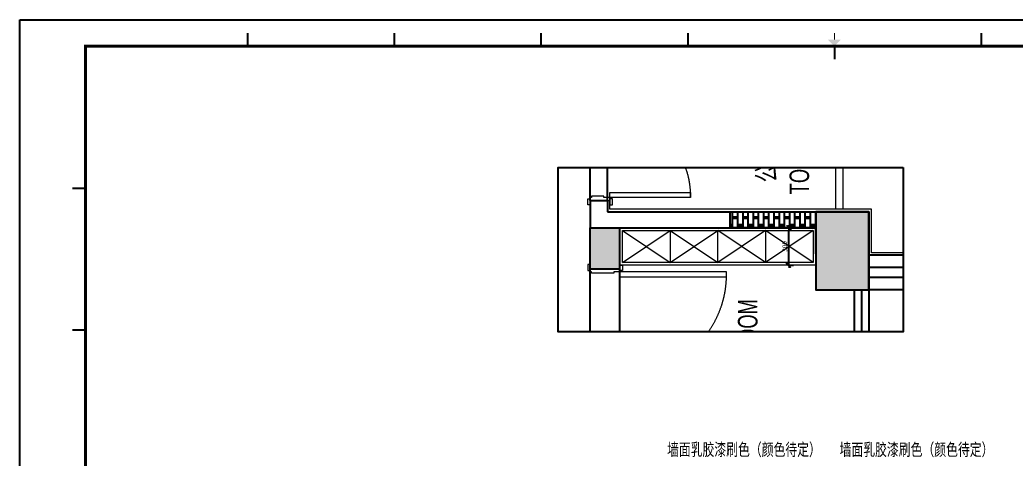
# Model space of a CAD drawing. Header units: millimetres. Extents: x 104198 to 1296755, y -81101 to 81453.
# Drawn here: x 672402 to 680441, y -23303 to -19757 of the extents above; entities that cross this region are included whole.
import ezdxf
from ezdxf.xclip import XClip

# ---------------------------------------------------------------- set-up
doc = ezdxf.new("R2010")
doc.units = ezdxf.units.MM
doc.header["$XCLIPFRAME"] = 0
doc.header["$PDMODE"] = 3
doc.layers.get('Defpoints').update_dxf_attribs({"color": 250})
for name, color, linetype, lineweight in [('01-PL-墙体柱子', 7, 'Continuous', 35), ('1-门套', 3, 'Continuous', 13), ('P★01 活动家具', 51, 'Continuous', 0), ('P★04 平面门扇', 60, 'Continuous', 0), ('P★07 平面完成面', 200, 'Continuous', 0), ('平面文字', 2, 'Continuous', 0)]:
    doc.layers.add(name, color=color, linetype=linetype, lineweight=lineweight)
for name, color, linetype in [('11-PL-原始门窗', 1, 'Continuous'), ('30-PL-平面文字说明', 1, 'Continuous'), ('P-新砌墙体填充', 8, 'Continuous'), ('图纸图框', 165, 'Continuous'), ('墙体', 7, 'Continuous'), ('天棚图层', 51, 'Continuous'), ('窗户', 1, 'Continuous')]:
    doc.layers.add(name, color=color, linetype=linetype)
doc.styles.add('CCD_DIM', font='ARCHS.SHX')
doc.styles.add('ROMANT', font='', dxfattribs={"width": 0.7})
doc.styles.add('黑体', font='simhei.ttf', dxfattribs={"width": 0.7})
doc.styles.get('ROMANT').set_extended_font_data('SimSun')
doc.dimstyles.new('海龍1：20', dxfattribs={"dimscale": 20, "dimtxt": 2, "dimasz": 1, "dimexe": 2, "dimexo": 2, "dimgap": 0.6, "dimtad": 1, "dimdec": 0, "dimrnd": 5, "dimdsep": 46, "dimtxsty": 'CCD_DIM', "dimblk": 'WS-cj', "dimcen": 1, "dimclrd": 44, "dimclre": 44, "dimclrt": 2, "dimadec": 0, "dimazin": 2, "dimtfac": 1, "dimtdec": 4, "dimtix": 1, "dimtmove": 2, "dimatfit": 3, "dimldrblk": 'CCD_Leader_Arrow', "dimfxl": 5, "dimfxlon": 1, "dimtolj": 1, "dimarcsym": 0})

# ---------------------------------------------------------------- blocks, each defined once
blk = doc.blocks.new('kjghhgdgfhdhgfh')
at = {"layer": '图纸图框', "color": 165}
for p, q in [((1018.449156181656, -523.6475845220857), (1018.449156181656, -226.6510432860898)), ((1018.449156310431, -523.6475894229297), (1018.449156310431, -226.651048186936)), ((1018.449156310431, -523.6475894229297), (1018.449156310431, -226.651048186936)), ((1018.449156181656, -523.6475897729335), (1018.449156181656, -226.6510485369378)), ((1018.449156310431, -523.6475904731685), (1018.449156310431, -226.6510492370591)), ((1018.449156310431, -523.6475904731685), (1018.449156310431, -226.6510492370591)), ((1018.449156439315, -523.6475901230529), (1018.449156439315, -226.6510488870572)), ((1018.449156439315, -523.6475901230529), (1018.449156439315, -226.6510488870572)), ((1018.449156310431, -523.6475904731685), (1018.449156310431, -226.6510492370591)), ((1018.449156181656, -523.6475908231721), (1018.449156181656, -226.6510495871781)), ((1018.449156697091, -226.6510464365761), (1438.44652398302, -226.6510464365761)), ((1018.44915656821, -226.6510467866938), (1438.446523854134, -226.6510467866938)), ((1018.449156697091, -226.6510478368186), (1438.44652398302, -226.6510478368186)), ((1018.449156697091, -226.6510478368186), (1438.44652398302, -226.6510478368186)), ((1018.44915656821, -226.651048186936), (1438.446523854134, -226.651048186936)), ((1018.44915656821, -226.6510485369378), (1438.44652398302, -226.651048186936)), ((1018.44915656821, -523.6475897729335), (1018.44915656821, -226.6510485369378)), ((1018.44915656821, -226.6510495871781), (1438.446523854134, -226.6510495871781)), ((1079.169425446627, -230.165361629017), (1079.169425446627, -233.6664052710039)), ((1118.311093363573, -230.165361629017), (1118.311093363573, -233.6664052710039)), ((1157.452761280522, -230.165361629017), (1157.452761280522, -233.6664052710039)), ((1196.594429197475, -230.165361629017), (1196.594429197475, -233.6664052710039)), ((1274.877765031257, -230.165361629017), (1274.877765031257, -233.6664052710039)), ((1235.736097114308, -233.6664052710039), (1235.736097114308, -237.1674489129871)), ((1032.4533312648, -271.5591774027304), (1035.954374906786, -271.5591774027304)), ((1032.4533312648, -309.386869379896), (1035.954374906786, -309.386869379896))]:
    blk.add_line(p, q, dxfattribs=at)
at = {"layer": '图纸图框', "color": 165, "const_width": 0.2100626185166894}
blk.add_lwpolyline([(1235.736097114308, -231.915883450067), (1235.736097114308, -230.165361629017)], dxfattribs=at)
at = {"layer": '图纸图框', "color": 165, "const_width": 0.840250474066758}
blk.add_lwpolyline([(1431.444436699053, -233.6664052710039), (1035.954374906786, -233.6664052710039), (1035.954374906786, -516.6322323388636), (1431.444436699053, -516.6322323388636)], close=True, dxfattribs=at)
at = {"layer": '图纸图框', "color": 165}
blk.add_solid([(1233.98557529337, -231.915883450067), (1237.486618935353, -231.915883450067), (1235.736097114308, -233.6664052710039)], dxfattribs=at)
blk = doc.blocks.new('fhdghrthe')
at = {"layer": '01-PL-墙体柱子', "lineweight": -2, "ltscale": 10}
blk.add_hatch(color=8, dxfattribs=at).paths.add_polyline_path([(574106.0014296011, 11350.09284391639), (573476.0014296011, 11350.09284391639), (573476.0014296011, 10920.09284391639), (574106.0014296011, 10920.09284391639)])
at = {"layer": 'P-新砌墙体填充', "lineweight": -3}
h = blk.add_hatch(dxfattribs=at)
h.set_pattern_fill('BRSTONE', color=256, scale=5, angle=-1.272221872585407e-14, style=0)
h.set_pattern_definition([(0, (569666.0014296011, 12930.0928439164), (9.305889392408061e-15, 41.91), []), (89.99999999999999, (569780.3014296012, 12930.0928439164), (-63.49999999999999, 41.91000000000001), [41.91, -41.91]), (89.99999999999999, (569767.6014296011, 12930.0928439164), (-63.49999999999999, 41.91000000000001), [41.91, -41.91]), (0, (569780.3014296012, 12937.0778439164), (63.50000000000001, 41.90999999999998), [-114.3, 12.7]), (0, (569780.3014296012, 12944.0628439164), (63.50000000000001, 41.90999999999998), [-114.3, 12.7]), (0, (569780.3014296012, 12951.0478439164), (63.50000000000001, 41.90999999999998), [-114.3, 12.7]), (0, (569780.3014296012, 12958.0328439164), (63.50000000000001, 41.90999999999998), [-114.3, 12.7]), (0, (569780.3014296012, 12965.0178439164), (63.50000000000001, 41.90999999999998), [-114.3, 12.7])])
h.paths.add_polyline_path([(573976.0014296011, 13170.09284391639), (573645.870761268, 13170.09284391639), (573645.870761268, 12930.0928439164), (573675.9298453337, 12930.09284391641), (573976.001429601, 12930.09284391641)])
h.paths.add_polyline_path([(571515.8707612678, 13950.09284391622), (571435.870761268, 13950.09284391622), (569666.0014296011, 13950.09284391638), (569666.0014296011, 13830.09284391639), (571385.8707612678, 13830.09284391639), (571385.8707612678, 13770.09284391639), (571515.8707612678, 13770.09284391639)])
h = blk.add_hatch(dxfattribs=at)
h.set_pattern_fill('BRSTONE', color=256, scale=5, angle=-1.272221872585407e-14, style=0)
h.set_pattern_definition([(0, (573976.0014296011, 11350.09284391639), (9.305889392408061e-15, 41.91), []), (89.99999999999999, (574090.3014296012, 11350.09284391639), (-63.49999999999999, 41.91000000000001), [41.91, -41.91]), (89.99999999999999, (574077.6014296011, 11350.09284391639), (-63.49999999999999, 41.91000000000001), [41.91, -41.91]), (0, (574090.3014296012, 11357.07784391639), (63.50000000000001, 41.90999999999998), [-114.3, 12.7]), (0, (574090.3014296012, 11364.06284391639), (63.50000000000001, 41.90999999999998), [-114.3, 12.7]), (0, (574090.3014296012, 11371.04784391639), (63.50000000000001, 41.90999999999998), [-114.3, 12.7]), (0, (574090.3014296012, 11378.03284391639), (63.50000000000001, 41.90999999999998), [-114.3, 12.7]), (0, (574090.3014296012, 11385.01784391639), (63.50000000000001, 41.90999999999998), [-114.3, 12.7])])
h.paths.add_polyline_path([(574106.0014296011, 12040.09284391639), (573976.0014296011, 12040.09284391639), (573976.0014296012, 11350.09284391639), (574106.0014296011, 11350.09284391639)])
at = {"color": 8, "linetype": 'ByBlock', "ltscale": 2}
for p, q in [((572785.870761268, 13170.0928439164), (573645.870761268, 13170.09284391641)), ((574196.0014296011, 13170.09284391639), (574896.0014296011, 13170.09284391639)), ((574196.0014296011, 13030.09284391639), (574896.0014296011, 13030.09284391639)), ((572785.870761268, 12930.0928439164), (573645.870761268, 12930.0928439164))]:
    blk.add_line(p, q, dxfattribs=at)
at = {"color": 5}
for p, q in [((573645.870761268, 13170.09284391639), (573645.870761268, 12930.09284391641)), ((573645.870761268, 13170.09284391639), (573975.8707612678, 13170.09284391639)), ((573645.870761268, 12930.09284391641), (573975.8707612678, 12930.09284391641))]:
    blk.add_line(p, q, dxfattribs=at)
blk.add_lwpolyline([(573976.0014296011, 12040.09284391639), (574106.0014296011, 12040.09284391639), (574106.0014296011, 11350.09284391639), (573976.0014296011, 11350.09284391639)], close=True, dxfattribs=at)
at = {"layer": '01-PL-墙体柱子', "color": 8, "lineweight": -2, "ltscale": 10}
blk.add_lwpolyline([(574106.0014296011, 11350.09284391639), (573476.0014296011, 11350.09284391639), (573476.0014296011, 10920.09284391639), (574106.0014296011, 10920.09284391639)], close=True, dxfattribs=at)
at = {"layer": '1-门套'}
for points in [[(573630.870761268, 13170.09284391641), (573680.870761268, 13170.09284391641), (573680.870761268, 13190.09284391641), (573630.870761268, 13190.09284391641)], [(574211.001429602, 13170.09284391639), (574161.001429602, 13170.09284391639), (574161.001429602, 13190.09284391639), (574211.001429602, 13190.09284391639)], [(574211.001429602, 13010.09284391639), (574161.001429602, 13010.09284391639), (574161.001429602, 12990.09284391639), (574211.001429602, 12990.09284391639)], [(573630.870761268, 12930.09284391641), (573675.9298453337, 12930.09284391641), (573675.9298453337, 12910.09284391641), (573630.870761268, 12910.09284391641)]]:
    blk.add_lwpolyline(points, close=True, dxfattribs=at)
for points in [[(573620.870761268, 13160.09284391734), (573620.870761268, 13170.09284391641), (573645.870761268, 13170.09284391641), (573645.870761268, 12930.09284391641), (573620.870761268, 12930.09284391641), (573620.870761268, 12980.09284391547), (573610.870761267, 12980.09284391547), (573610.870761268, 13160.09284391734), (573620.870761268, 13160.09284391734)], [(574221.001429602, 13160.09284391732), (574221.001429602, 13170.09284391639), (574196.001429602, 13170.09284391639), (574196.001429602, 13010.09284391639), (574221.001429602, 13010.09284391639), (574221.001429602, 13060.09284391546), (574231.001429603, 13060.09284391546), (574231.001429602, 13160.09284391732), (574221.001429602, 13160.09284391732)]]:
    blk.add_lwpolyline(points, dxfattribs=at)
at = {"layer": '11-PL-原始门窗', "color": 251}
for p, q in [((573476.0014296011, 10980.09284391639), (571446.0014296011, 10980.09284391639)), ((573576.0014296011, 10270.09284391639), (573576.0014296011, 10920.09284391639)), ((573656.0014296011, 10270.09284391639), (573656.0014296011, 10920.09284391639))]:
    blk.add_line(p, q, dxfattribs=at)
at = {"layer": '30-PL-平面文字说明'}
for p, q in [((573476.0014296011, 11040.09284391639), (571516.0014296011, 11040.09284391639)), ((573476.0014296011, 10920.09284391639), (571386.0014296011, 10920.09284391639))]:
    blk.add_line(p, q, dxfattribs=at)
blk.add_lwpolyline([(574106.0014296011, 11350.09284391639), (573476.0014296011, 11350.09284391639), (573476.0014296011, 10920.09284391639), (574106.0014296011, 10920.09284391639)], close=True, dxfattribs=at)
at = {"layer": 'P★01 活动家具', "color": 250}
for p, q in [((573955.8707612678, 12525.09284391639), (573695.8707612678, 12525.09284391639)), ((573695.8707612678, 12140.09284391639), (573955.8707612678, 12140.09284391639)), ((573955.870761268, 11755.09284391641), (573695.870761268, 11755.09284391638))]:
    blk.add_line(p, q, dxfattribs=at)
at = {"layer": 'P★01 活动家具'}
for p, q in [((575276.0014296011, 11190.09284391639), (574126.0014296011, 11190.09284391639)), ((575276.0014296011, 11130.09284391639), (574126.0014296011, 11130.09284391639))]:
    blk.add_line(p, q, dxfattribs=at)
at = {"layer": 'P★01 活动家具', "color": 2}
blk.add_lwpolyline([(573675.8707612678, 12930.09284391639), (573975.8707612678, 12930.09284391639), (573975.8707612678, 11350.09284391639), (573675.8707612678, 11350.09284391639)], close=True, dxfattribs=at)
at = {"layer": 'P★01 活动家具', "color": 250}
blk.add_lwpolyline([(573695.8707612678, 12910.09284391639), (573955.8707612678, 12910.09284391639), (573955.8707612678, 11370.09284391639), (573695.8707612678, 11370.09284391639)], close=True, dxfattribs=at)
for points in [[(573955.8707612678, 12910.09284391639), (573695.8707612678, 12525.09284391639), (573955.8707612678, 12140.09284391639)], [(573695.8707612678, 12910.09284391639), (573955.8707612678, 12525.09284391639), (573695.8707612678, 12140.09284391639)], [(573955.8707612681, 11370.09284391641), (573695.870761268, 11755.09284391638), (573955.8707612678, 12140.09284391641)], [(573695.8707612681, 11370.09284391638), (573955.870761268, 11755.09284391641), (573695.8707612678, 12140.09284391638)]]:
    blk.add_lwpolyline(points, dxfattribs=at)
at = {"layer": 'P★04 平面门扇'}
for points in [[(574261.001429602, 13010.09284391639), (574261.001429602, 12360.09284391732), (574221.001429602, 12360.09284391732), (574221.001429602, 13010.09284391639)], [(573620.870761268, 12070.09284391641), (573620.870761268, 12930.09284391641), (573580.870761268, 12930.09284391641), (573580.870761268, 12070.09284391641)]]:
    blk.add_lwpolyline(points, close=True, dxfattribs=at)
at = {"layer": 'P★04 平面门扇', "color": 250}
for centre, radius, start, end in [((574241.001429602, 12990.09284391643), 630.3173803718861, 268.1816970349595, 1.818302964200507), ((573598.3108003783, 12868.30812019054), 798.5340187574961, 177.0005257769996, 271.6189198271944)]:
    blk.add_arc(centre, radius, start, end, dxfattribs=at)
at = {"layer": 'P★07 平面完成面'}
blk.add_lwpolyline([(574896.0014296011, 13010.09284391639), (575036.0014296011, 13010.09284391639), (575036.0014296011, 12910.09284391639), (575536.0014296011, 12910.09284391639), (575536.0014296011, 11190.09284391639), (575276.0014296011, 11190.09284391639), (575276.0014296011, 11070.09284391639), (575536.0014296011, 11070.09284391639), (575536.0014296011, 10860.09284391639), (575276.0014296011, 10860.09284391639), (575276.0014296011, 10290.09284391639), (573776.0014296011, 10290.09284391639), (573776.0014296011, 10900.09284391639), (574126.0014296011, 10900.09284391639), (574126.0014296011, 13010.09284391639), (574196.0014296011, 13010.09284391639)], dxfattribs=at)
at = {"layer": '墙体', "color": 7}
for p, q in [((573976.001429601, 13170.09284391639), (573976.0014296011, 11350.09284391639)), ((574106.0014296011, 13170.09284391639), (573976.001429601, 13170.09284391639)), ((574196.0014296011, 13170.09284391639), (573976.0014296011, 13170.09284391639)), ((574196.0014296011, 13170.09284391639), (574196.0014296011, 13030.09284391639)), ((574106.0014296011, 13030.09284391639), (574106.0014296011, 11350.09284391639)), ((574196.0014296011, 13030.09284391639), (574106.0014296011, 13030.09284391639)), ((573766.0014296011, 11350.09284391639), (574106.0014296011, 11350.09284391639)), ((574106.0014296011, 11350.09284391639), (574106.0014296011, 10920.09284391639)), ((573756.0014296011, 10920.09284391639), (573476.0014296011, 10920.09284391639)), ((574106.0014296011, 10920.09284391639), (573756.0014296011, 10920.09284391639)), ((574106.0014296011, 10920.09284391639), (573756.0014296011, 10920.09284391639))]:
    blk.add_line(p, q, dxfattribs=at)
at = {"layer": '窗户', "color": 1}
for p, q in [((573476.0014296011, 10270.09284391639), (573476.0014296011, 10920.09284391639)), ((573756.0014296011, 10270.09284391639), (573756.0014296011, 10920.09284391639))]:
    blk.add_line(p, q, dxfattribs=at)
at = {"layer": '平面文字', "char_height": 157.8947368421053, "width": 40937.3293, "attachment_point": 1, "style": 'ROMANT'}
for s, insert in [('{\\fﾾﾭﾵﾩWﾷﾱﾷￂﾺￚ|b0|i0|c134|p49;BED ROOM}', (572596.0159990378, 11977.75196654048)), ('{\\fﾾﾭﾵﾩWﾷﾱﾷￂﾺￚ|b0|i0|c134|p49;TOILET}', (574247.5936395742, 11561.22799545984))]:
    blk.add_mtext(s, dxfattribs=dict(at, insert=insert))
at = {"layer": '平面文字', "insert": (574344.1127067731, 11825.35794613616), "char_height": 157.8947368421053, "attachment_point": 1, "style": 'ROMANT'}
blk.add_mtext_dynamic_manual_height_columns('{\\fMicrosoft YaHei|b0|i0|c134|p34;公 卫 }', width=348.5200356724672, gutter_width=12.5, heights=[0], dxfattribs=at)
blk = doc.blocks.new('WS-cj')
blk.add_hatch(color=2).paths.add_polyline_path([(0.5879038905250127, 0.8177135944101792), (-0.8177135944101792, -0.5879038905250127), (-0.5879038905245579, -0.817713594410634), (0.817713594410634, 0.5879038905247853)])
at = {"color": 2, "linetype": 'ByBlock', "lineweight": 0}
for p, q in [((-1.099999999999909, 0), (0, 0)), ((0, 0), (1.099999999999909, 0))]:
    blk.add_line(p, q, dxfattribs=at)
at = {"color": 2}
blk.add_lwpolyline([(0.5879038905250127, 0.8177135944101792), (-0.8177135944101792, -0.5879038905250127), (-0.5879038905245579, -0.817713594410634), (0.817713594410634, 0.5879038905247853)], close=True, dxfattribs=at)
blk = doc.blocks.new('*D941')
at = {"color": 44, "lineweight": -2, "transparency": 16777216}
for p, q in [((678605.5925918394, -21436.93038473085), (678645.5925918394, -21436.93038473085)), ((678605.5925918394, -21716.93038473085), (678605.5925918394, -21456.93038473085)), ((678605.5925918394, -21736.93038473085), (678645.5925918394, -21736.93038473085))]:
    blk.add_line(p, q, dxfattribs=at)
at = {"layer": 'Defpoints', "color": 0, "transparency": 16777216}
for p in [(678584.6857547974, -21436.93038473085), (678605.5925918394, -21436.93038473085), (678584.6857547974, -21736.93038473085)]:
    blk.add_point(p, dxfattribs=at)
at = {"color": 44, "lineweight": -2, "transparency": 16777216, "xscale": 20, "yscale": 20, "zscale": 20}
for p, rotation in [((678605.5925918394, -21436.93038473085), 90), ((678605.5925918394, -21736.93038473085), 270)]:
    blk.add_blockref('WS-cj', p, dxfattribs=dict(at, rotation=rotation))
at = {"color": 2, "transparency": 16777216, "insert": (678573.5925918394, -21586.93038473074), "char_height": 40, "attachment_point": 5, "rotation": 90, "style": 'CCD_DIM'}
blk.add_mtext('\\A1;300', dxfattribs=at)
blk = doc.blocks.new('CCD_Leader_Arrow')
at = {"color": 50, "linetype": 'ByBlock'}
blk.add_line((0, 0), (-1, 0), dxfattribs=at)
for points in [[(-0.8586479999999881, 0.6683735999999953), (-0.5965191999999888, 0.8519200000000069), (-0.2400000000000091, 0), (0, 0)], [(-0.8586479999999881, -0.6683735999999953), (-0.5965191999999888, -0.8519200000000069), (-0.2400000000000091, 0), (0, 0)]]:
    blk.add_solid(points, dxfattribs=at)

msp = doc.modelspace()

# ---------------------------------------------------------------- block references
ref = msp.add_blockref('kjghhgdgfhdhgfh', (641593.9833081487, -12901.25922110064), dxfattribs=dict(xscale=30.25, yscale=30.25, zscale=30.25))
XClip(ref).set_block_clipping_path([(1018.4491561816565, -523.6475911731757), (1465.834744255318, -226.65104223585132)])

# ---------------------------------------------------------------- texts
at = {"layer": '天棚图层', "char_height": 100, "attachment_point": 9, "style": '黑体'}
for insert in [(678865.2713041243, -23288.93846544311), (680257.8824154369, -23289.38433734584)]:
    msp.add_mtext('墙面乳胶漆刷色（颜色待定）', dxfattribs=dict(at, insert=insert))

# ---------------------------------------------------------------- next in the draw order: block references
at = {"color": 1}
ref = msp.add_blockref('fhdghrthe', (690173.7435710706, -595412.8011459986), dxfattribs=dict(at, rotation=90))
XClip(ref).set_block_clipping_path([(573137.2416578315, 10644.03128789237), (574463.784849589, 13428.795522845932)])

# ---------------------------------------------------------------- next in the draw order: linework, layer by layer
at = {"color": 2}
msp.add_lwpolyline([(679529.7122831782, -20949.0162964097), (679529.7122831782, -22275.55948816722), (676744.9480482247, -22275.55948816722), (676744.9480482247, -20949.0162964097)], close=True, dxfattribs=at)

# ---------------------------------------------------------------- next in the draw order: dimensions: what is measured, and where the dimension line sits
dim = msp.add_linear_dim(base=(678605.5925918394, -21436.93038473085), p1=(678584.6857547974, -21736.93038473085), p2=(678584.6857547974, -21436.93038473085), angle=90, dimstyle='海龍1：20')
dim.commit()
dim.dimension.update_dxf_attribs({"geometry": '*D941', "text_midpoint": (678573.5925918394, -21586.93038473074)})

doc.saveas('drawing.dxf')
